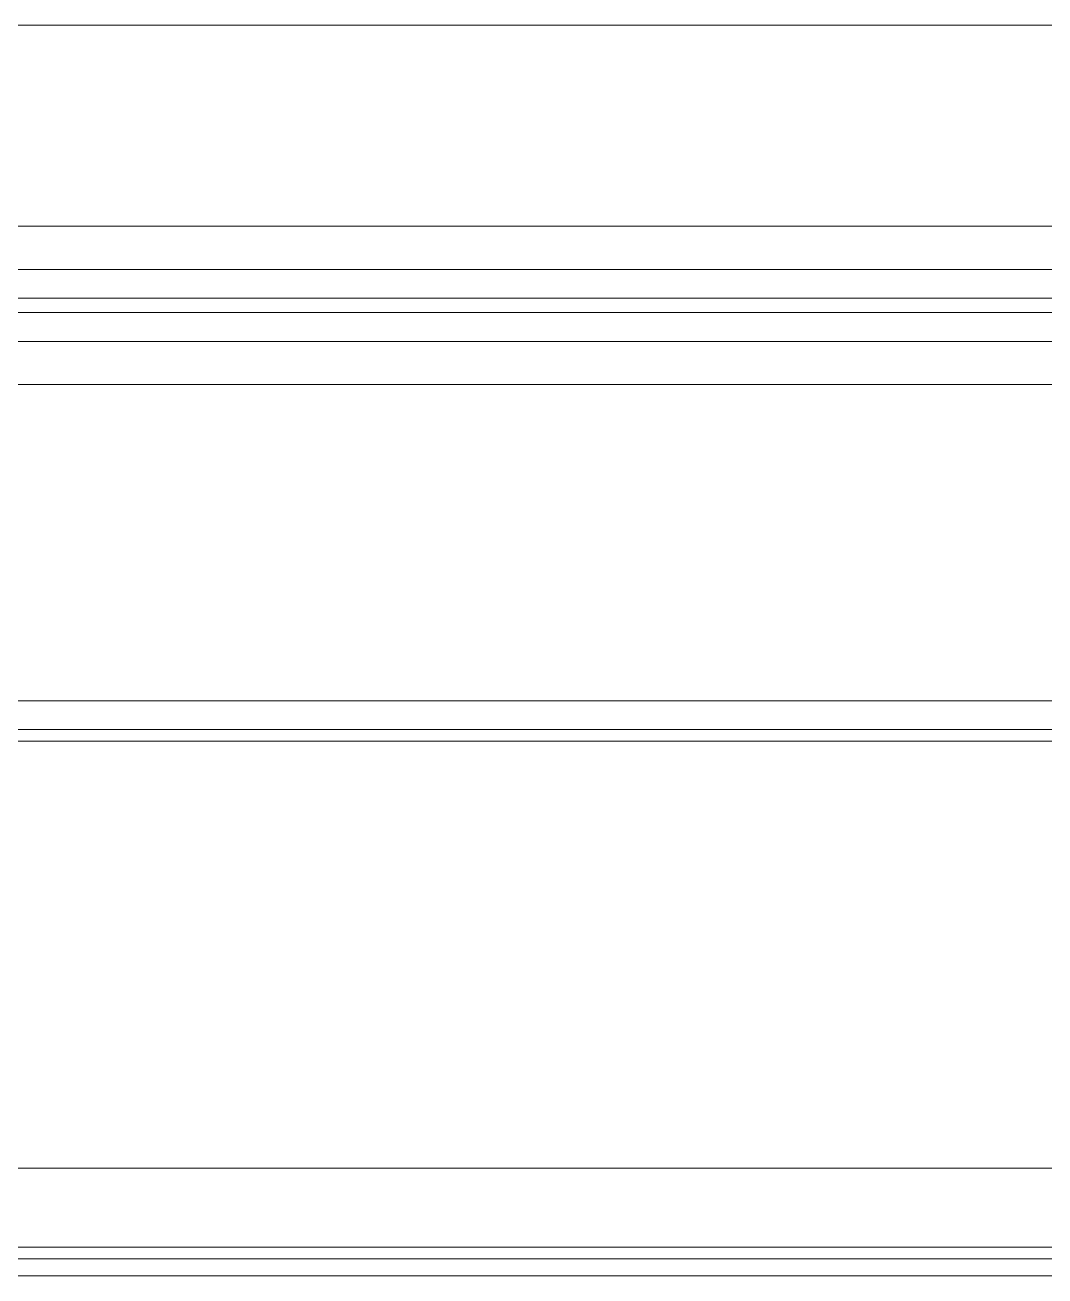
# Model space of a CAD drawing. Header units: millimetres. Extents: x -249154 to 415037, y -45458 to 354837.
# Drawn here: x 58152 to 58862, y 105666 to 106536 of the extents above; entities that cross this region are included whole.
import ezdxf

# ---------------------------------------------------------------- set-up
doc = ezdxf.new("R2010")
doc.units = ezdxf.units.MM
for name, color, linetype, lineweight in [('A-GLAZ', 7, 'Continuous', 9), ('A-GLAZ-1', 7, 'Continuous', 5), ('A-WALL', 7, 'Continuous', 5), ('I-WALL', 7, 'Continuous', 5)]:
    doc.layers.add(name, color=color, linetype=linetype, lineweight=lineweight)

# ---------------------------------------------------------------- blocks, each defined once
blk = doc.blocks.new('120_Окно_СКБ_2Ст - 120_Окно_СКБ_2Ст 2300х2400 _мал створка справа_-19949978-Объем проектирования 1 этажа')
at = {"layer": 'A-GLAZ'}
for p, q in [((250, -35), (-1080, -35)), ((-1100, -85), (270, -85)), ((270, -85), (-1100, -85))]:
    blk.add_line(p, q, dxfattribs=at)
at = {"layer": 'A-GLAZ-1'}
for p, q in [((1150, -5), (-1150, -5)), ((-1030, -55), (200, -55)), ((200, -65), (-1030, -65))]:
    blk.add_line(p, q, dxfattribs=at)
blk = doc.blocks.new('Зашивка приборов отопления9 - Зашивка приборов отопления-33277916-Объем проектирования 1 этажа')
at = {"layer": 'A-WALL'}
for p, q in [((53977, 26880), (51733, 26880)), ((51578, 26555), (54132, 26555)), ((54132, 26555), (51578, 26555)), ((51570, 26480), (54132, 26480))]:
    blk.add_line(p, q, dxfattribs=at)
blk = doc.blocks.new('1floor')
at = {"layer": 'A-WALL'}
for p, q in [((57705, 27350), (60005, 27350)), ((59977, 27100), (57733, 27100))]:
    blk.add_line(p, q, dxfattribs=at)
at = {"layer": 'I-WALL'}
for p, q in [((57733, 27100), (59977, 27100)), ((59977, 26880), (57733, 26880)), ((59977, 26860), (57733, 26860)), ((60005, 26852), (57705, 26852)), ((60132, 26492), (57558, 26492)), ((57578, 26500), (60132, 26500))]:
    blk.add_line(p, q, dxfattribs=at)
at = {"layer": 'A-GLAZ', "color": 3}
blk.add_blockref('120_Окно_СКБ_2Ст - 120_Окно_СКБ_2Ст 2300х2400 _мал створка справа_-19949978-Объем проектирования 1 этажа', (58855, 27215), dxfattribs=at)
at = {"layer": 'A-WALL'}
blk.add_blockref('Зашивка приборов отопления9 - Зашивка приборов отопления-33277916-Объем проектирования 1 этажа', (6000, 0), dxfattribs=at)

msp = doc.modelspace()

# ---------------------------------------------------------------- block references
msp.add_blockref('1floor', (64.7, 79186.05))

doc.saveas('drawing.dxf')
